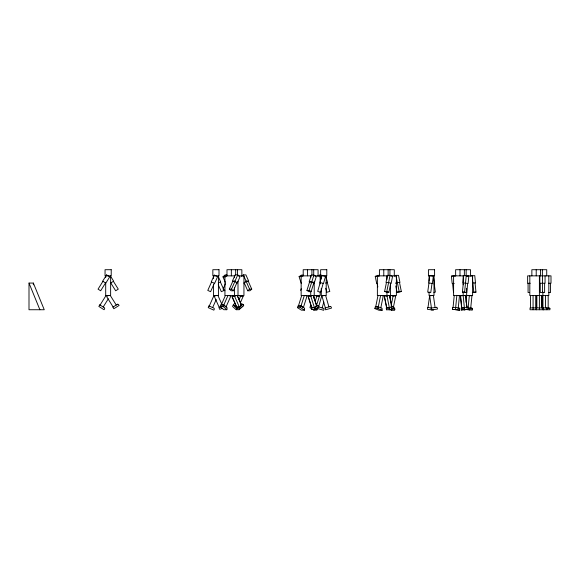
<?xml version="1.0" encoding="UTF-8"?>
<svg xmlns="http://www.w3.org/2000/svg" width="580" height="580" viewBox="0 0 580 580"><rect width="100%" height="100%" fill="white"/><g stroke="black" fill="none" stroke-linecap="round" stroke-linejoin="round"><path stroke-width="0.87" d="M452.436 309.299L452.617 307.473L455.662 307.473L459.548 308.248L459.795 310.162L452.436 309.299L459.795 310.162M453.045 307.516L454.263 295.314M455.481 309.299L456.873 295.314M458.251 308.031L459.462 295.829L457.736 295.488M467.668 283.395L466.755 292.545L464.58 292.545L462.42 292.117L463.333 282.967M462.42 292.117L464.602 292.117L466.24 275.609L468.828 276.123L468.096 283.439L462.898 282.924L463.623 275.609L466.24 275.609M466.045 302.289L466.733 295.314M469.322 295.829L468.111 308.031L470.721 308.031L471.939 295.829L467.596 295.488M469.22 310.162L468.974 308.248L472.018 308.248L472.388 308.937L472.272 310.162L465.769 309.474M428.983 282.967L427.699 292.117L430.744 292.545L432.035 283.395M427.989 307.516L429.708 295.314M374.89 308.596L375.253 306.82L378.298 306.82L382.068 308.35L382.126 310.293L379.081 310.293L374.89 308.596L377.942 308.596L382.126 310.293M377.906 295.909L375.68 306.907L378.29 306.907M377.942 308.596L380.524 295.909M380.806 307.922L383.206 296.083L381.531 295.401M390.702 283.395L388.897 292.276L386.722 292.276L384.627 291.428L386.432 282.547M384.627 291.428L386.809 291.428L390.057 275.355L392.566 276.37L391.13 283.475L388.614 282.46L386.004 282.46L387.44 275.355L390.057 275.355M390.043 297.605L390.384 295.909M391.181 305.385L393.066 296.083L395.676 296.083L393.45 307.081M391.551 310.293L391.79 309.111L394.842 309.111L394.603 310.293L391.551 310.293L389.042 309.278M320.225 282.547L317.68 291.428L320.638 292.276L323.19 283.395M318.572 306.907L321.726 295.909M322.125 307.922L323.821 302.006M300.665 290.428L301.201 288.746M297.431 307.639L297.961 305.95L301.013 305.95L304.594 308.205L304.457 310.148L301.411 310.148L297.431 307.639L300.476 307.639L304.457 310.148M301.665 295.626L298.381 306.073L300.991 306.073L303.376 307.581L306.921 296.329L305.725 295.575M300.476 307.639L304.282 295.626M306.921 290.428L309.575 281.989L311.757 281.989L313.744 283.243L311.09 291.682L308.908 291.682L306.921 290.428L309.096 290.428L311.09 291.682M309.096 290.428L311.757 281.989M311.772 281.865L313.896 275.116L316.288 276.617L314.164 283.366L311.772 281.865L309.162 281.865L311.286 275.116L313.896 275.116M313.381 298.04L314.142 295.626M315.266 301.15L316.781 296.329L319.399 296.329L316.361 305.972M311.866 306.856L310.438 305.95L309.909 307.639L313.882 310.148L314.237 309.017L317.289 309.017L317.064 308.205M317.289 309.017L316.934 310.148L313.882 310.148M225.489 283.663L223.068 289.152L224.917 290.783M220.074 306.443L220.77 304.877L223.815 304.877L227.143 307.813L226.816 309.713L223.771 309.713L220.074 306.443L223.126 306.443L226.816 309.713M225.431 295.401L221.168 305.044L223.786 305.044L226.004 307.001L230.615 296.554L229.506 295.575M229.325 289.152L232.783 281.314L234.965 281.314L236.807 282.946L233.349 290.783L231.166 290.783L229.325 289.152L231.5 289.152L233.349 290.783M223.126 306.443L228.049 295.401M231.5 289.152L234.965 281.314M234.994 281.155L237.764 274.884L239.982 276.841L237.213 283.113L234.994 281.155L232.384 281.155L235.154 274.884L237.764 274.884M234.712 302.63L233.646 305.044L235.864 307.001M239.061 299.766L240.475 296.554L243.093 296.554L240.25 302.985M236.249 309.713L236.567 307.813L233.247 304.877L232.551 306.443L236.249 309.713L239.293 309.713L239.757 308.669M211.54 281.989L207.785 290.428L210.598 291.682L214.354 283.243M209.257 306.073L213.911 295.626M212.635 307.581L216.21 299.541M102.943 281.314L98.049 289.152L100.659 290.783L105.553 282.946M100.072 305.044L106.133 295.343M103.204 307.001L108.329 298.794M225.381 282.329L222.959 276.841L225.17 274.884L226.918 274.884M226.127 276.356L227.23 275.377M241.65 276.356L243.31 274.884L245.92 274.884L248.689 281.155L246.079 281.155L243.861 283.113M246.116 281.314L244.267 282.946L247.725 290.783L249.907 290.783L251.749 289.152L248.291 281.314L246.116 281.314L249.574 289.152L251.749 289.152M233.211 295.575L231.949 296.554L236.56 307.001M237.285 295.401L241.548 305.044L239.33 307.001L236.72 307.001L232.101 296.554L234.719 296.554L235.828 295.575M247.725 290.783L249.574 289.152M237.01 308.734L236.314 307.161L239.366 307.161L242.686 304.224L241.012 304.224M239.902 308.734L243.593 305.464L243.136 304.42M236.705 308.669L240.055 308.734L243.752 305.464L243.288 304.42L242.534 304.224M301.216 283.366L299.091 276.617L301.477 275.116L303.217 275.116M302.303 276.239L303.492 275.486M317.825 276.239L319.616 275.116L321.356 275.116M313.49 295.626L316.781 306.073L314.396 307.581L311.779 307.581L308.234 296.329L309.43 295.575M308.234 296.329L310.851 296.329L312.047 295.575M311.895 309.394L311.366 307.704L314.411 307.704L317.992 305.45L318.565 305.762L318.92 306.885L314.947 309.394L311.736 309.394L311.206 307.704M314.788 309.394L317.441 307.726M110.512 283.113L113.651 281.155L110.599 276.276M108.475 295.38L106.597 296.554L113.122 307.001M218.261 282.931L220.646 281.865L218.312 276.609M216.289 295.423L214.267 296.329L219.276 307.581M221.306 306.675L218.993 307.704L219.748 309.394L222.162 308.321M376.688 283.475L375.245 276.37L377.761 275.355L379.501 275.355M379.537 275.696L377.863 276.37L375.245 276.37M394.219 276.036L395.893 275.355L398.511 275.355L399.953 282.46L397.336 282.46L395.661 283.142M395.951 283.113L397.343 282.547M389.412 307.922L386.795 307.922L384.395 296.083L387.005 296.083L388.68 295.401M395.792 286.056L397.053 292.276L399.149 291.428L401.324 291.428L399.526 282.547M401.324 291.428L399.228 292.276L397.053 292.276M389.622 309.785L393.965 308.089L393.726 306.907L393.03 306.479M325.431 283.069L327.562 282.46L325.75 276.145M324.104 295.474L321.973 296.083L325.365 307.922M453.901 283.439L452.161 283.439L451.428 276.123L455.757 275.609M455.771 275.775L451.428 276.123M470.431 275.95L474.766 275.609L475.498 282.924L472.881 282.924M472.352 292.407L475.97 292.117L475.063 282.967M475.97 292.117L472.359 292.545M464.428 309.901L468.901 309.046L468.285 307.298L461.789 308.031L460.578 295.829L464.913 295.488M461.201 308.074L461.383 309.901L464.123 309.387M433.854 292.334L435.377 292.117L434.094 282.967M431.904 295.524L429.708 295.829L431.418 308.031M234.82 275.863L224.938 275.863L224.938 295.575L243.941 295.575L243.941 275.863L238.365 275.863M311.039 275.863L301.158 275.863L301.158 295.575L320.16 295.575L320.16 291.994M314.592 275.863L320.16 275.863L320.16 283.924M390.811 275.863L396.387 275.863L396.387 295.575L377.377 295.575L377.377 275.863L388.136 275.863L388.136 269.707M463.478 275.863L453.596 275.863L453.596 295.575L472.606 295.575L472.606 275.863L467.03 275.863M466.211 276.123L468.828 276.123M299.091 276.617L301.701 276.617M222.959 276.841L225.569 276.841M29 283.069L33.357 283.069L44.247 309.742L29 309.742L29 283.069L39.889 309.742M530.25 283.257L527.633 283.257L527.633 275.863L551 275.863L551 283.257L548.39 283.257M454.046 283.395L452.588 283.395L453.502 292.545M529.525 292.494L528.076 292.494L528.076 283.257M548.39 292.494L550.565 292.494L550.565 283.257M240.845 304.42L243.288 304.42M316.31 305.45L317.992 305.45M316.129 305.762L318.565 305.762M390.898 306.479L393.182 306.479L389.419 308.009L386.367 308.009L386.729 309.785M466.603 307.298L468.285 307.298M464.406 308.074L461.354 308.074L461.535 309.901M458.019 308.248L459.548 308.248M391.493 308.35L394.545 308.35L394.842 309.111M546.425 307.893L546.86 308.509L549.913 308.509L549.913 309.742L530.033 309.742L530.033 307.893L549.477 307.893L549.913 308.509M469.343 308.937L472.388 308.937M466.458 309.046L468.901 309.046M461.383 309.901L464.587 309.901L463.188 295.829M431.65 308.031L427.685 307.473L427.431 309.299L433.528 310.162M464.602 292.117L466.755 292.545M470.467 307.937L472.018 308.248M386.809 291.428L388.897 292.276M391.391 295.401L393.066 296.083M393.037 307.741L394.545 308.35M317.84 305.45L318.413 305.762M318.202 295.575L319.399 296.329M315.592 295.575L316.781 296.329M241.983 295.575L243.093 296.554M239.373 295.575L240.475 296.554M542.713 307.893L543.329 308.509L543.329 309.742M468.132 307.298L468.741 309.046M543.315 307.893L543.75 309.742M543.163 307.893L543.598 309.742M113.39 281.314L118.284 289.152L115.674 290.783L110.773 282.946M110.2 295.343L116.261 305.044M220.371 281.989L224.126 290.428L221.313 291.682L218.239 284.78M218 295.626L221.937 304.471M243.31 274.884L246.079 281.155M237.488 296.199L241.396 305.044M234.719 296.554L239.33 307.001M239.366 307.161L240.055 308.734M236.161 307.161L236.85 308.734M319.616 275.116L320.943 279.335M313.591 296.431L316.622 306.073M310.851 296.329L314.396 307.581M314.411 307.704L314.947 309.394M308.082 296.329L311.627 307.581M327.265 282.547L329.81 291.428L326.852 292.276L325.692 288.238M325.764 295.909L328.918 306.907M395.893 275.355L399.149 291.428M393.566 306.907L393.805 308.089M389.695 295.909L391.921 306.907M389.535 295.909L391.768 306.907M387.005 296.083L389.774 309.785L386.57 309.785L386.215 308.009M384.236 296.083L386.642 307.922M377.116 283.395L377.834 286.948M433.593 277.233L434.398 282.924M433.369 295.314L435.08 307.516M472.396 278.045L473.795 292.117M465.776 295.314L466.987 307.516M465.624 295.314L466.835 307.516M460.418 295.829L461.629 308.031M548.825 275.863L548.825 295.575L529.815 295.575L529.815 275.863M548.173 295.575L548.173 307.893M546.86 308.509L546.86 309.742M546.73 275.863L546.73 269.707L531.86 269.707L531.86 275.863M545.555 295.575L545.555 307.893M545.055 275.863L545.055 283.257L539.835 283.257L539.835 275.863M544.62 283.257L544.62 292.494L540.27 292.494L540.27 283.257M542.88 291.994L542.945 307.893M542.51 307.893L542.51 309.742M542.445 275.863L542.445 292.494M542.38 269.707L542.38 275.863M542.01 295.575L542.01 307.893M541.851 295.575L541.851 307.893M540.574 269.707L540.574 275.863M539.393 275.863L539.393 309.742M536.783 295.575L536.783 307.893M536.63 295.575L536.63 307.893M536.348 307.893L536.348 309.742M536.217 269.707L536.217 275.863M536.188 307.893L536.188 309.742M535.695 295.575L535.695 307.893M533.078 295.575L533.078 309.742M530.468 295.575L530.468 307.893M470.51 275.863L470.51 269.707L455.641 269.707L455.641 275.863M466.661 288.405L466.661 295.575M466.153 269.707L466.153 275.863M464.355 269.707L464.355 275.863M463.173 275.863L463.173 284.824M463.173 291.994L463.173 295.575M459.998 269.707L459.998 275.863M434 275.863L434 295.575L429.07 295.575L429.07 291.994M429.07 275.863L429.07 281.242M394.291 275.863L394.291 269.707L379.422 269.707L379.422 275.863M390.441 283.033L390.441 295.575M389.934 269.707L389.934 275.863M386.954 275.863L386.954 279.444M386.954 291.994L386.954 295.575M383.779 269.707L383.779 275.863M326.207 275.863L326.207 295.575L321.284 295.575L321.284 288.405M321.284 275.863L321.284 278.552M318.072 275.863L318.072 269.707L303.202 269.707L303.202 275.863M314.222 281.242L314.222 295.575M313.715 269.707L313.715 275.863M311.917 269.707L311.917 274.985M310.735 275.863L310.735 277.653M310.735 291.095L310.735 295.575M307.56 269.707L307.56 275.863M241.853 275.863L241.853 269.707L226.983 269.707L226.983 275.863M238.003 281.242L238.003 295.575M237.495 269.707L237.495 274.985M235.69 269.707L235.69 274.985M234.516 275.863L234.516 277.653M234.516 287.513L234.516 295.575M231.34 269.707L231.34 275.863M218.421 275.863L218.421 295.575L213.491 295.575L213.491 284.824M213.491 275.863L213.491 278.552M110.628 275.863L110.628 295.575L105.698 295.575L105.698 283.033M105.698 275.863L105.698 277.653M33.357 283.069L33.357 284.845M429.708 275.609L428.678 282.924L432.339 283.439L433.369 276.123L429.708 275.609M321.973 275.355L319.935 282.46L323.488 283.475L325.525 276.37L321.973 275.355M318.275 306.82L317.767 308.596L323.691 310.293L324.031 309.111L323.604 308.35L318.275 306.82M214.267 275.116L211.258 281.865L214.636 283.366L217.645 276.617L214.267 275.116M208.974 305.95L208.22 307.639L213.853 310.148L214.354 309.017L214.042 308.205L208.974 305.95M106.597 274.884L102.682 281.155L105.814 283.113L109.729 276.841L106.597 274.884M99.811 304.877L98.832 306.443L104.052 309.713L104.704 308.669L104.509 307.813L99.811 304.877M117.566 304.224L112.861 307.161L113.847 308.734L119.067 305.464L118.414 304.42L117.566 304.224M330.397 306.479L325.068 308.009L325.576 309.785L331.499 308.089L331.158 306.907L330.397 306.479M436.602 307.298L431.114 308.074L431.375 309.901L437.472 309.046L437.298 307.828L436.602 307.298M111.215 269.707L105.052 269.707L105.052 275.863L111.215 275.863L111.215 269.707M219.001 269.707L212.845 269.707L212.845 275.863L219.001 275.863L219.001 269.707M326.794 269.707L320.638 269.707L320.638 275.863L326.794 275.863L326.794 269.707M434.587 269.707L428.424 269.707L428.424 275.863L434.587 275.863L434.587 269.707"/></g></svg>
